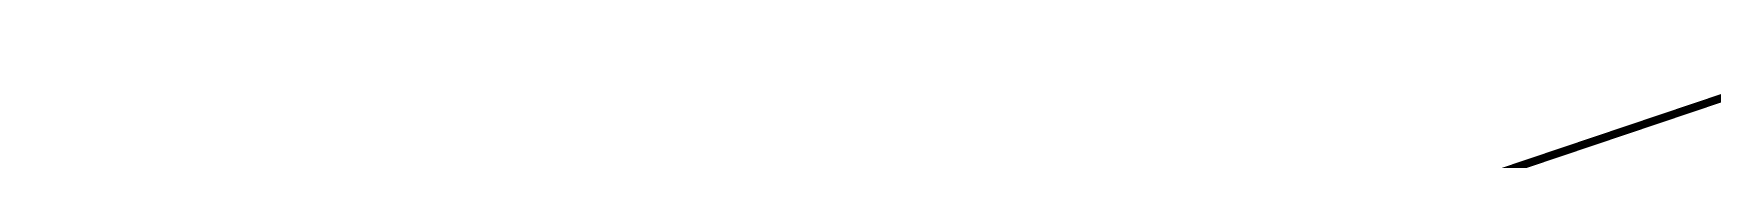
# Model space of a CAD drawing. Header units: metres. Extents: x 568332 to 569219, y 2065964 to 2066430.
# Drawn here: x 568657.96 to 568668.48, y 2066193.59 to 2066194.21 of the extents above; entities that cross this region are included whole.
import ezdxf

# ---------------------------------------------------------------- set-up
doc = ezdxf.new("R2010")
doc.units = ezdxf.units.M
doc.linetypes.add('CENTER', pattern=[2, 1.25, -0.25, 0.25, -0.25])
doc.linetypes.add('HIDDEN', pattern=[0.375, 0.25, -0.125])
doc.layers.add('-KH', color=143, linetype='CONTINUOUS', lineweight=13)
doc.layers.add('-RANH GIOI KHU DAT', color=12, linetype='CENTER', lineweight=18)

# ---------------------------------------------------------------- blocks, each defined once
blk = doc.blocks.new('BT2-T3')
at = {"layer": '-RANH GIOI KHU DAT', "linetype": 'HIDDEN', "ltscale": 10, "const_width": 50}
blk.add_lwpolyline([(183111.9380095257, -5844.754500416251), (200370.4469429223, -5844.754500416251), (200021.4319106741, -20846.10703148195), (194905.1353516225, -25844.75449261829), (183111.938019048, -25844.75450017923), (183111.938019048, -5844.754500416251)], dxfattribs=at)

msp = doc.modelspace()

# ---------------------------------------------------------------- block references
at = {"layer": '-KH', "xscale": -0.0009999999999999998, "yscale": 0.0009999999999999998, "zscale": 0.001, "rotation": 198.5514997177271}
msp.add_blockref('BT2-T3', (568492.6156176402, 2066107.671616428), dxfattribs=at)

doc.saveas('drawing.dxf')
